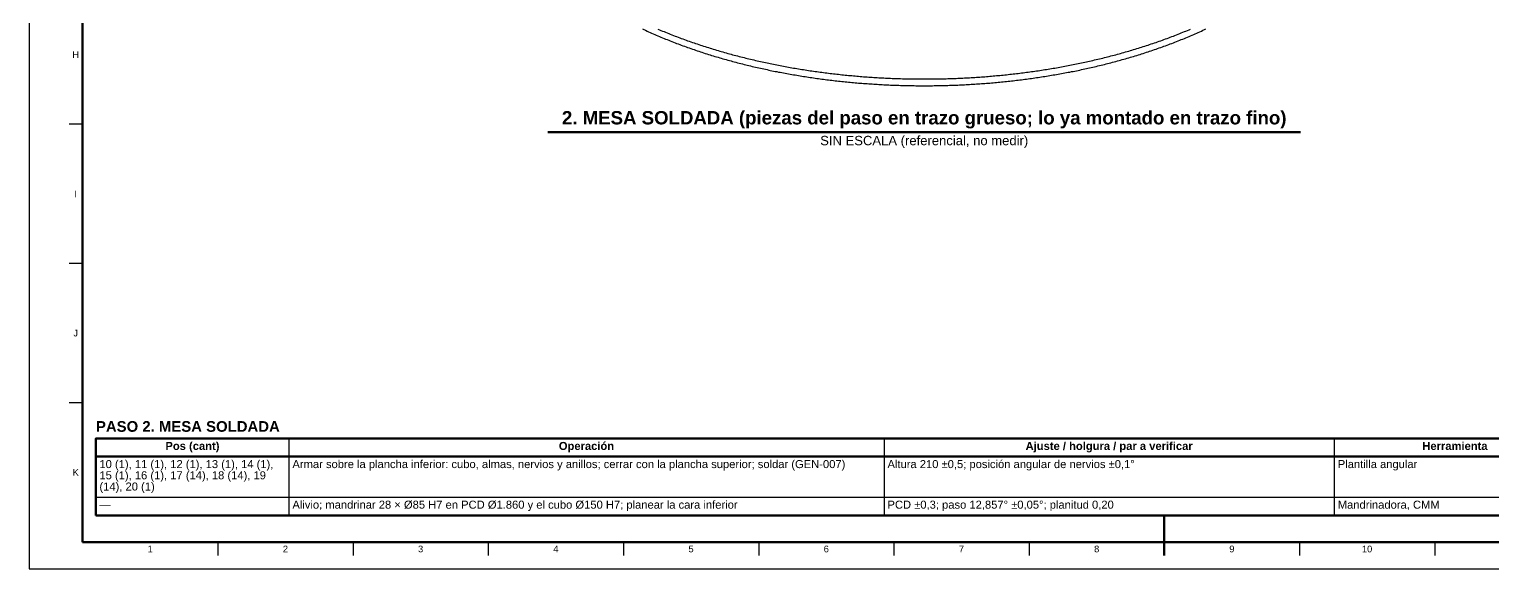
# Model space of a CAD drawing. Header units: millimetres. Extents: x 0 to 841, y 0 to 594.
# Drawn here: x 0 to 549, y 0 to 202 of the extents above; entities that cross this region are included whole.
import ezdxf
from ezdxf.enums import TextEntityAlignment as Align

# ---------------------------------------------------------------- set-up
doc = ezdxf.new("R2010")
doc.units = ezdxf.units.MM
for name, color, linetype, lineweight in [('FINA', 7, 'CONTINUOUS', 25), ('MARCO', 7, 'CONTINUOUS', 70), ('TXT', 7, 'CONTINUOUS', 25), ('VIS', 7, 'CONTINUOUS', 50)]:
    doc.layers.add(name, color=color, linetype=linetype, lineweight=lineweight)
doc.styles.add('STD', font='LiberationSans-Regular.ttf')
doc.styles.add('STDB', font='LiberationSans-Bold.ttf')

msp = doc.modelspace()

# ---------------------------------------------------------------- linework, layer by layer
at = {"layer": 'FINA'}
for p, q in [((20, 166.55), (15, 166.55)), ((20, 114.36), (15, 114.36)), ((20, 62.18), (15, 62.18)), ((97.35, 48.8), (97.35, 20)), ((320.43, 48.8), (320.43, 20)), ((489.24, 48.8), (489.24, 20)), ((25, 42), (646, 42)), ((25, 26.8), (646, 26.8)), ((70.69, 10), (70.69, 5)), ((121.38, 10), (121.38, 5)), ((172.06, 10), (172.06, 5)), ((222.75, 10), (222.75, 5)), ((273.44, 10), (273.44, 5)), ((324.12, 10), (324.12, 5)), ((374.81, 10), (374.81, 5)), ((425.5, 10), (425.5, 5)), ((476.19, 10), (476.19, 5)), ((526.88, 10), (526.88, 5))]:
    msp.add_line(p, q, dxfattribs=at)
msp.add_lwpolyline([(0, 0), (841, 0), (841, 594), (0, 594)], close=True, dxfattribs=at)
for points in [[(229.88, 202.25), (230.45, 201.98), (231.02, 201.72), (231.6, 201.45), (232.17, 201.19), (232.75, 200.93), (233.32, 200.68), (233.9, 200.42), (234.48, 200.17), (235.06, 199.92), (235.64, 199.67), (236.22, 199.43), (236.8, 199.18), (237.39, 198.94), (237.97, 198.7), (238.55, 198.46), (239.14, 198.22), (239.72, 197.99), (240.31, 197.75), (240.9, 197.52), (241.49, 197.29), (242.08, 197.07), (242.67, 196.84), (243.26, 196.62), (243.85, 196.39), (244.44, 196.18), (245.03, 195.96), (245.62, 195.74), (246.22, 195.53), (246.81, 195.31), (247.41, 195.1), (248, 194.89), (248.6, 194.69), (249.2, 194.48), (249.79, 194.28), (250.39, 194.08), (250.99, 193.88), (251.59, 193.68), (252.19, 193.48), (252.79, 193.29), (253.39, 193.09), (253.99, 192.9), (254.59, 192.71), (255.2, 192.53), (255.8, 192.34), (256.4, 192.15), (257.01, 191.97), (257.61, 191.79), (258.22, 191.61), (258.82, 191.43), (259.43, 191.26), (260.04, 191.08), (260.64, 190.91), (261.25, 190.74), (261.86, 190.57), (262.47, 190.4), (263.08, 190.24), (263.69, 190.07), (264.3, 189.91), (264.91, 189.75), (265.52, 189.59), (266.13, 189.43), (266.74, 189.27), (267.35, 189.12), (267.96, 188.97), (268.58, 188.81), (269.19, 188.66), (269.8, 188.52), (270.42, 188.37), (271.03, 188.22), (271.65, 188.08), (272.26, 187.94), (272.88, 187.8), (273.49, 187.66), (274.11, 187.52), (274.73, 187.38), (275.34, 187.25), (275.96, 187.11), (276.58, 186.98), (277.19, 186.85), (277.81, 186.72), (278.43, 186.6), (279.05, 186.47), (279.67, 186.35), (280.29, 186.23), (280.91, 186.1), (281.53, 185.98), (282.15, 185.87), (282.77, 185.75), (283.39, 185.64), (284.01, 185.52), (284.63, 185.41), (285.25, 185.3), (285.87, 185.19), (286.49, 185.08), (287.12, 184.98), (287.74, 184.87), (288.36, 184.77), (288.99, 184.66), (289.61, 184.56), (290.23, 184.47), (290.86, 184.37), (291.48, 184.27), (292.1, 184.18), (292.73, 184.08), (293.35, 183.99), (293.98, 183.9), (294.6, 183.81), (295.23, 183.72), (295.85, 183.64), (296.48, 183.55), (297.1, 183.47), (297.73, 183.39), (298.36, 183.31), (298.98, 183.23), (299.61, 183.15), (300.23, 183.07), (300.86, 183), (301.49, 182.92), (302.12, 182.85), (302.74, 182.78), (303.37, 182.71), (304, 182.64), (304.63, 182.58), (305.25, 182.51), (305.88, 182.45), (306.51, 182.38), (307.14, 182.32), (307.77, 182.26), (308.39, 182.21), (309.02, 182.15), (309.65, 182.09), (310.28, 182.04), (310.91, 181.98), (311.54, 181.93), (312.17, 181.88), (312.8, 181.83), (313.43, 181.79), (314.06, 181.74), (314.69, 181.7), (315.32, 181.65), (315.95, 181.61), (316.58, 181.57), (317.21, 181.53), (317.84, 181.49), (318.47, 181.45), (319.1, 181.42), (319.73, 181.38), (320.36, 181.35), (320.99, 181.32), (321.62, 181.29), (322.25, 181.26), (322.88, 181.23), (323.51, 181.21), (324.14, 181.18), (324.77, 181.16), (325.4, 181.14), (326.03, 181.12), (326.66, 181.1), (327.3, 181.08), (327.93, 181.06), (328.56, 181.05), (329.19, 181.03), (329.82, 181.02), (330.45, 181.01), (331.08, 181), (331.71, 180.99), (332.34, 180.98), (332.98, 180.98), (333.61, 180.97), (334.24, 180.97), (334.87, 180.97), (335.5, 180.97), (336.13, 180.97), (336.76, 180.97), (337.39, 180.97), (338.03, 180.98), (338.66, 180.98), (339.29, 180.99), (339.92, 181), (340.55, 181.01), (341.18, 181.02), (341.81, 181.03), (342.44, 181.05), (343.07, 181.06), (343.71, 181.08), (344.34, 181.1), (344.97, 181.12), (345.6, 181.14), (346.23, 181.16), (346.86, 181.18), (347.49, 181.21), (348.12, 181.23), (348.75, 181.26), (349.38, 181.29), (350.01, 181.32), (350.64, 181.35), (351.27, 181.38), (351.9, 181.42), (352.53, 181.45), (353.16, 181.49), (353.8, 181.53), (354.43, 181.57), (355.05, 181.61), (355.68, 181.65), (356.31, 181.7), (356.94, 181.74), (357.57, 181.79), (358.2, 181.83), (358.83, 181.88), (359.46, 181.93), (360.09, 181.98), (360.72, 182.04), (361.35, 182.09), (361.98, 182.15), (362.61, 182.21), (363.23, 182.26), (363.86, 182.32), (364.49, 182.38), (365.12, 182.45), (365.75, 182.51), (366.38, 182.58), (367, 182.64), (367.63, 182.71), (368.26, 182.78), (368.89, 182.85), (369.51, 182.92), (370.14, 183), (370.77, 183.07), (371.39, 183.15), (372.02, 183.23), (372.65, 183.31), (373.27, 183.39), (373.9, 183.47), (374.52, 183.55), (375.15, 183.64), (375.77, 183.72), (376.4, 183.81), (377.02, 183.9), (377.65, 183.99), (378.27, 184.08), (378.9, 184.18), (379.52, 184.27), (380.15, 184.37), (380.77, 184.47), (381.39, 184.56), (382.02, 184.67), (382.64, 184.77), (383.26, 184.87), (383.88, 184.98), (384.51, 185.08), (385.13, 185.19), (385.75, 185.3), (386.37, 185.41), (386.99, 185.52), (387.61, 185.64), (388.23, 185.75), (388.85, 185.87), (389.47, 185.99), (390.09, 186.1), (390.71, 186.23), (391.33, 186.35), (391.95, 186.47), (392.57, 186.6), (393.19, 186.72), (393.81, 186.85), (394.42, 186.98), (395.04, 187.12), (395.66, 187.25), (396.28, 187.38), (396.89, 187.52), (397.51, 187.66), (398.12, 187.8), (398.74, 187.94), (399.35, 188.08), (399.97, 188.22), (400.58, 188.37), (401.2, 188.52), (401.81, 188.66), (402.42, 188.81), (403.04, 188.97), (403.65, 189.12), (404.26, 189.27), (404.87, 189.43), (405.48, 189.59), (406.09, 189.75), (406.7, 189.91), (407.31, 190.07), (407.92, 190.24), (408.53, 190.4), (409.14, 190.57), (409.75, 190.74), (410.36, 190.91), (410.96, 191.08), (411.57, 191.26), (412.18, 191.43), (412.78, 191.61), (413.39, 191.79), (413.99, 191.97), (414.6, 192.16), (415.2, 192.34), (415.8, 192.53), (416.41, 192.71), (417.01, 192.9), (417.61, 193.09), (418.21, 193.29), (418.81, 193.48), (419.41, 193.68), (420.01, 193.88), (420.61, 194.08), (421.21, 194.28), (421.8, 194.48), (422.4, 194.69), (423, 194.89), (423.59, 195.1), (424.19, 195.31), (424.78, 195.53), (425.38, 195.74), (425.97, 195.96), (426.56, 196.18), (427.15, 196.4), (427.75, 196.62), (428.34, 196.84), (428.93, 197.07), (429.51, 197.29), (430.1, 197.52), (430.69, 197.75), (431.28, 197.99), (431.86, 198.22), (432.45, 198.46), (433.03, 198.7), (433.62, 198.94), (434.2, 199.18), (434.78, 199.43), (435.36, 199.67), (435.94, 199.92), (436.52, 200.17), (437.1, 200.42), (437.68, 200.68), (438.25, 200.94), (438.83, 201.19), (439.4, 201.45), (439.98, 201.72), (440.55, 201.98), (441.12, 202.25)], [(235.64, 202.19), (236.22, 201.94), (236.8, 201.7), (237.39, 201.46), (237.97, 201.22), (238.55, 200.98), (239.14, 200.74), (239.72, 200.51), (240.31, 200.27), (240.9, 200.04), (241.49, 199.81), (242.08, 199.59), (242.67, 199.36), (243.26, 199.14), (243.85, 198.91), (244.44, 198.69), (245.03, 198.48), (245.62, 198.26), (246.22, 198.05), (246.81, 197.83), (247.41, 197.62), (248, 197.41), (248.6, 197.21), (249.2, 197), (249.79, 196.8), (250.39, 196.6), (250.99, 196.4), (251.59, 196.2), (252.19, 196), (252.79, 195.81), (253.39, 195.61), (253.99, 195.42), (254.59, 195.23), (255.2, 195.05), (255.8, 194.86), (256.4, 194.67), (257.01, 194.49), (257.61, 194.31), (258.22, 194.13), (258.82, 193.95), (259.43, 193.78), (260.04, 193.6), (260.64, 193.43), (261.25, 193.26), (261.86, 193.09), (262.47, 192.92), (263.08, 192.76), (263.69, 192.59), (264.3, 192.43), (264.91, 192.27), (265.52, 192.11), (266.13, 191.95), (266.74, 191.79), (267.35, 191.64), (267.96, 191.49), (268.58, 191.33), (269.19, 191.18), (269.8, 191.03), (270.42, 190.89), (271.03, 190.74), (271.65, 190.6), (272.26, 190.46), (272.88, 190.32), (273.49, 190.18), (274.11, 190.04), (274.73, 189.9), (275.34, 189.77), (275.96, 189.63), (276.58, 189.5), (277.19, 189.37), (277.81, 189.24), (278.43, 189.12), (279.05, 188.99), (279.67, 188.87), (280.29, 188.75), (280.91, 188.62), (281.53, 188.5), (282.15, 188.39), (282.77, 188.27), (283.39, 188.15), (284.01, 188.04), (284.63, 187.93), (285.25, 187.82), (285.87, 187.71), (286.49, 187.6), (287.12, 187.5), (287.74, 187.39), (288.36, 187.29), (288.99, 187.18), (289.61, 187.08), (290.23, 186.99), (290.86, 186.89), (291.48, 186.79), (292.1, 186.7), (292.73, 186.6), (293.35, 186.51), (293.98, 186.42), (294.6, 186.33), (295.23, 186.24), (295.85, 186.16), (296.48, 186.07), (297.1, 185.99), (297.73, 185.91), (298.36, 185.83), (298.98, 185.75), (299.61, 185.67), (300.23, 185.59), (300.86, 185.52), (301.49, 185.44), (302.12, 185.37), (302.74, 185.3), (303.37, 185.23), (304, 185.16), (304.63, 185.1), (305.25, 185.03), (305.88, 184.97), (306.51, 184.9), (307.14, 184.84), (307.77, 184.78), (308.39, 184.73), (309.02, 184.67), (309.65, 184.61), (310.28, 184.56), (310.91, 184.5), (311.54, 184.45), (312.17, 184.4), (312.8, 184.35), (313.43, 184.31), (314.06, 184.26), (314.69, 184.22), (315.32, 184.17), (315.95, 184.13), (316.58, 184.09), (317.21, 184.05), (317.84, 184.01), (318.47, 183.97), (319.1, 183.94), (319.73, 183.9), (320.36, 183.87), (320.99, 183.84), (321.62, 183.81), (322.25, 183.78), (322.88, 183.75), (323.51, 183.73), (324.14, 183.7), (324.77, 183.68), (325.4, 183.66), (326.03, 183.64), (326.66, 183.62), (327.3, 183.6), (327.93, 183.58), (328.56, 183.57), (329.19, 183.55), (329.82, 183.54), (330.45, 183.53), (331.08, 183.52), (331.71, 183.51), (332.34, 183.5), (332.98, 183.5), (333.61, 183.49), (334.24, 183.49), (334.87, 183.49), (335.5, 183.49), (336.13, 183.49), (336.76, 183.49), (337.39, 183.49), (338.03, 183.5), (338.66, 183.5), (339.29, 183.51), (339.92, 183.52), (340.55, 183.53), (341.18, 183.54), (341.81, 183.55), (342.44, 183.57), (343.07, 183.58), (343.71, 183.6), (344.34, 183.62), (344.97, 183.64), (345.6, 183.66), (346.23, 183.68), (346.86, 183.7), (347.49, 183.73), (348.12, 183.75), (348.75, 183.78), (349.38, 183.81), (350.01, 183.84), (350.64, 183.87), (351.27, 183.9), (351.9, 183.94), (352.53, 183.97), (353.16, 184.01), (353.8, 184.05), (354.43, 184.09), (355.05, 184.13), (355.68, 184.17), (356.31, 184.22), (356.94, 184.26), (357.57, 184.31), (358.2, 184.35), (358.83, 184.4), (359.46, 184.45), (360.09, 184.5), (360.72, 184.56), (361.35, 184.61), (361.98, 184.67), (362.61, 184.73), (363.23, 184.78), (363.86, 184.84), (364.49, 184.9), (365.12, 184.97), (365.75, 185.03), (366.38, 185.1), (367, 185.16), (367.63, 185.23), (368.26, 185.3), (368.89, 185.37), (369.51, 185.44), (370.14, 185.52), (370.77, 185.59), (371.39, 185.67), (372.02, 185.75), (372.65, 185.83), (373.27, 185.91), (373.9, 185.99), (374.52, 186.07), (375.15, 186.16), (375.77, 186.24), (376.4, 186.33), (377.02, 186.42), (377.65, 186.51), (378.27, 186.6), (378.9, 186.7), (379.52, 186.79), (380.15, 186.89), (380.77, 186.99), (381.39, 187.08), (382.02, 187.18), (382.64, 187.29), (383.26, 187.39), (383.88, 187.5), (384.51, 187.6), (385.13, 187.71), (385.75, 187.82), (386.37, 187.93), (386.99, 188.04), (387.61, 188.16), (388.23, 188.27), (388.85, 188.39), (389.47, 188.5), (390.09, 188.62), (390.71, 188.75), (391.33, 188.87), (391.95, 188.99), (392.57, 189.12), (393.19, 189.24), (393.81, 189.37), (394.42, 189.5), (395.04, 189.63), (395.66, 189.77), (396.28, 189.9), (396.89, 190.04), (397.51, 190.18), (398.12, 190.32), (398.74, 190.46), (399.35, 190.6), (399.97, 190.74), (400.58, 190.89), (401.2, 191.04), (401.81, 191.18), (402.42, 191.33), (403.04, 191.49), (403.65, 191.64), (404.26, 191.79), (404.87, 191.95), (405.48, 192.11), (406.09, 192.27), (406.7, 192.43), (407.31, 192.59), (407.92, 192.76), (408.53, 192.92), (409.14, 193.09), (409.75, 193.26), (410.36, 193.43), (410.96, 193.6), (411.57, 193.78), (412.18, 193.95), (412.78, 194.13), (413.39, 194.31), (413.99, 194.49), (414.6, 194.68), (415.2, 194.86), (415.8, 195.05), (416.41, 195.23), (417.01, 195.42), (417.61, 195.61), (418.21, 195.81), (418.81, 196), (419.41, 196.2), (420.01, 196.4), (420.61, 196.6), (421.21, 196.8), (421.8, 197), (422.4, 197.21), (423, 197.41), (423.59, 197.62), (424.19, 197.83), (424.78, 198.05), (425.38, 198.26), (425.97, 198.48), (426.56, 198.7), (427.15, 198.92), (427.75, 199.14), (428.34, 199.36), (428.93, 199.59), (429.51, 199.81), (430.1, 200.04), (430.69, 200.27), (431.28, 200.51), (431.86, 200.74), (432.45, 200.98), (433.03, 201.22), (433.62, 201.46), (434.2, 201.7), (434.78, 201.95), (435.36, 202.19)]]:
    msp.add_lwpolyline(points, dxfattribs=at)
at = {"layer": 'MARCO'}
msp.add_line((425.5, 5), (425.5, 20), dxfattribs=at)
msp.add_lwpolyline([(20, 10), (831, 10), (831, 584), (20, 584)], close=True, dxfattribs=at)
at = {"layer": 'VIS'}
for p, q in [((194.44, 163.57), (476.56, 163.57)), ((25, 48.8), (25, 20)), ((25, 20), (646, 20))]:
    msp.add_line(p, q, dxfattribs=at)
msp.add_lwpolyline([(25, 42), (646, 42), (646, 48.8), (25, 48.8)], close=True, dxfattribs=at)

# ---------------------------------------------------------------- texts
at = {"layer": 'TXT'}
for s, height, style, p in [('H', 2.5, 'STD', (17.4, 192.64)), ('I', 2.5, 'STD', (17.4, 140.45)), ('J', 2.5, 'STD', (17.4, 88.27)), ('Pos (cant)', 3, 'STDB', (61.17, 46)), ('Operación', 3, 'STDB', (208.89, 46)), ('Ajuste / holgura / par a verificar', 3, 'STDB', (404.83, 46)), ('Herramienta', 3, 'STDB', (534.46, 46)), ('K', 2.5, 'STD', (17.4, 36.09)), ('1', 2.5, 'STD', (45.34, 7.4)), ('2', 2.5, 'STD', (96.03, 7.4)), ('3', 2.5, 'STD', (146.72, 7.4)), ('4', 2.5, 'STD', (197.41, 7.4)), ('5', 2.5, 'STD', (248.09, 7.4)), ('6', 2.5, 'STD', (298.78, 7.4)), ('7', 2.5, 'STD', (349.47, 7.4)), ('8', 2.5, 'STD', (400.16, 7.4)), ('9', 2.5, 'STD', (450.84, 7.4)), ('10', 2.5, 'STD', (501.53, 7.4))]:
    msp.add_text(s, height=height, dxfattribs=dict(at, style=style)).set_placement(p, align=Align.MIDDLE_CENTER)
at = {"layer": 'TXT', "style": 'STDB'}
msp.add_text('2. MESA SOLDADA (piezas del paso en trazo grueso; lo ya montado en trazo fino)', height=5, dxfattribs=at).set_placement((335.5, 164.97), align=Align.BOTTOM_CENTER)
at = {"layer": 'TXT', "style": 'STD'}
msp.add_text('SIN ESCALA (referencial, no medir)', height=3.5, dxfattribs=at).set_placement((335.5, 162.17), align=Align.TOP_CENTER)
at = {"layer": 'TXT', "style": 'STDB'}
msp.add_text('PASO 2. MESA SOLDADA', height=4, dxfattribs=at).set_placement((25, 55.3), align=Align.TOP_LEFT)
at = {"layer": 'TXT', "style": 'STD'}
for s, p in [('10 (1), 11 (1), 12 (1), 13 (1), 14 (1),', (26.3, 39.2)), ('Armar sobre la plancha inferior: cubo, almas, nervios y anillos; cerrar con la plancha superior; soldar (GEN-007)', (98.65, 39.2)), ('Altura 210 ±0,5; posición angular de nervios ±0,1°', (321.73, 39.2)), ('Plantilla angular', (490.54, 39.2)), ('15 (1), 16 (1), 17 (14), 18 (14), 19', (26.3, 35)), ('(14), 20 (1)', (26.3, 30.8)), ('—', (26.3, 24)), ('Alivio; mandrinar 28 × Ø85 H7 en PCD Ø1.860 y el cubo Ø150 H7; planear la cara inferior', (98.65, 24)), ('PCD ±0,3; paso 12,857° ±0,05°; planitud 0,20', (321.73, 24)), ('Mandrinadora, CMM', (490.54, 24))]:
    msp.add_text(s, height=3, dxfattribs=at).set_placement(p, align=Align.MIDDLE_LEFT)

doc.saveas('drawing.dxf')
